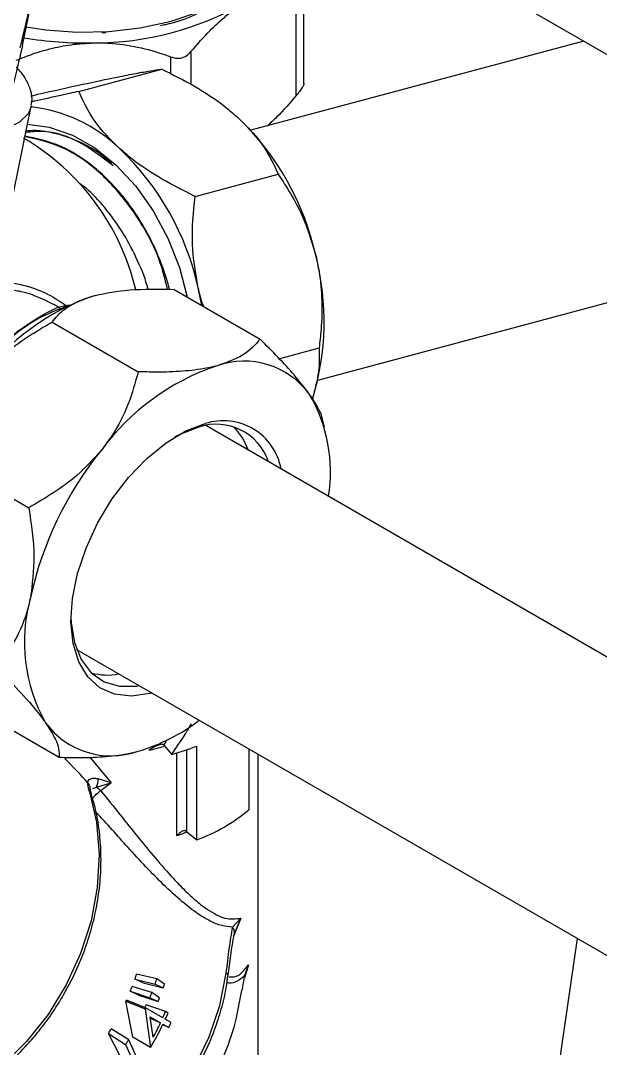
# Model space of a CAD drawing. Extents: x 75 to 2075, y 25 to 1460.
# Drawn here: x 1666.9 to 1717.3, y 854.8 to 944.3 of the extents above; entities that cross this region are included whole.
import ezdxf

# ---------------------------------------------------------------- set-up
doc = ezdxf.new("R2010")
doc.units = 0
doc.header["$LTSCALE"] = 5
doc.linetypes.add('SLD-KATı', pattern=[0])
doc.layers.get('0').update_dxf_attribs({"linetype": 'CONTINUOUS'})

msp = doc.modelspace()

# ---------------------------------------------------------------- linework, layer by layer
at = {"color": 7, "linetype": 'SLD-KATı'}
for p, q in [((1680.583, 962.831), (1739.029, 929.091)), ((1691.527, 938.742), (1691.527, 948.2)), ((1690.86, 937.734), (1690.86, 947.249)), ((1667.049, 942.074), (1667.833, 945.905)), ((1673.948, 943.208), (1674.292, 943.225)), ((1715.862, 942.465), (1686.905, 934.709)), ((1671.933, 938.092), (1679.164, 940.029)), ((1667.801, 937.688), (1668.389, 937.846)), ((1665.911, 927.54), (1667.806, 936.803)), ((1688.832, 935.527), (1689.28, 935.981)), ((1682.064, 928.949), (1689.294, 930.886)), ((1673.432, 920.362), (1673.432, 920.362)), ((1680.224, 920.863), (1687.71, 916.542)), ((1682.643, 919.467), (1682.332, 920.988)), ((1692.727, 912.975), (1721.866, 920.78)), ((1670.335, 919.215), (1669.879, 919.479)), ((1669.615, 918.021), (1677.101, 913.7)), ((1689.338, 914.832), (1692.846, 915.772)), ((1693.32, 908.881), (1693.112, 909.638)), ((1746.296, 872.477), (1682.992, 909.022)), ((1660.103, 906.188), (1667.589, 901.867)), ((1671.743, 889.536), (1735.047, 852.991)), ((1662.752, 884.482), (1670.238, 880.161)), ((1679.348, 881.227), (1679.352, 881.222)), ((1679.352, 881.222), (1680.033, 880.411)), ((1682.201, 872.969), (1682.201, 881.134)), ((1686.736, 880.88), (1686.736, 875.582)), ((1677.03, 880.662), (1677.03, 880.662)), ((1687.539, 849.534), (1687.539, 880.417)), ((1674.762, 877.95), (1673.614, 878.284)), ((1673.167, 877.437), (1673.472, 877.549)), ((1673.472, 877.549), (1674.762, 877.95)), ((1674.762, 877.95), (1673.852, 877.251)), ((1681.316, 873.721), (1681.323, 873.715)), ((1681.323, 873.715), (1682.201, 872.969)), ((1686.046, 866.159), (1685.326, 865.38)), ((1685.398, 864.606), (1686.046, 866.159)), ((1685.473, 864.859), (1685.515, 864.931)), ((1715.287, 864.398), (1710.106, 828.763)), ((1686.393, 861.181), (1686.693, 862.097)), ((1678.731, 860.872), (1676.965, 861.276)), ((1677.529, 860.535), (1676.825, 860.868)), ((1676.825, 860.868), (1678.575, 860.418)), ((1677.529, 860.535), (1679.281, 860.091)), ((1678.575, 860.418), (1679.281, 860.091)), ((1679.39, 860.408), (1678.731, 860.872)), ((1677.126, 859.471), (1676.419, 859.805)), ((1676.419, 859.805), (1678.123, 859.235)), ((1678.303, 859.683), (1676.58, 860.208)), ((1677.126, 859.471), (1678.833, 858.907)), ((1678.958, 859.222), (1678.303, 859.683)), ((1676.652, 855.816), (1676.047, 858.946)), ((1676.047, 858.946), (1677.709, 858.278)), ((1677.749, 858.367), (1676.083, 859.026)), ((1679.494, 858.028), (1677.804, 858.632)), ((1678.123, 859.235), (1678.833, 858.907)), ((1677.709, 858.278), (1678.189, 854.907)), ((1679.26, 857.495), (1677.749, 858.367)), ((1679.702, 857.908), (1679.494, 858.028)), ((1678.415, 855.796), (1678.154, 857.581)), ((1678.154, 857.581), (1679.058, 857.059)), ((1679.058, 857.059), (1678.176, 857.436)), ((1679.769, 856.648), (1679.235, 856.876)), ((1679.265, 856.939), (1679.769, 856.648)), ((1679.971, 857.084), (1679.467, 857.375)), ((1676.029, 853.209), (1674.527, 856.14)), ((1674.527, 856.14), (1676.018, 855.156)), ((1676.283, 855.585), (1674.766, 856.526)), ((1676.018, 855.156), (1677.405, 852.058)), ((1677.699, 852.461), (1676.283, 855.585)), ((1678.189, 854.907), (1676.652, 855.816))]:
    msp.add_line(p, q, dxfattribs=at)
at = {"color": 8, "linetype": 'SLD-KATı'}
for p, q in [((1679.961, 939.61), (1679.961, 941.093)), ((1681.7, 941.553), (1681.7, 938.696)), ((1679.592, 881.673), (1679.348, 881.227)), ((1672.896, 880.165), (1674.762, 877.95)), ((1680.469, 873.314), (1680.469, 880.537)), ((1681.316, 880.809), (1681.316, 873.721)), ((1686.046, 866.159), (1685.44, 864.658)), ((1686.693, 862.097), (1686.348, 860.95))]:
    msp.add_line(p, q, dxfattribs=at)
at = {"color": 7, "linetype": 'SLD-KATı', "flags": 128}
for points in [[(1688.021, 957.442), (1688.859, 956.244), (1689.513, 954.693), (1689.726, 953.101), (1689.495, 951.51), (1688.825, 949.96), (1687.732, 948.493), (1686.247, 947.146), (1684.406, 945.955), (1682.258, 944.949), (1679.858, 944.155), (1677.268, 943.593), (1674.557, 943.279), (1671.792, 943.219), (1669.048, 943.417), (1667.375, 943.668)], [(1688.396, 935.108), (1688.505, 935.209), (1688.832, 935.527)], [(1667.487, 935.244), (1669.373, 934.981), (1671.387, 934.284), (1673.346, 933.174), (1675.202, 931.68), (1676.905, 929.841), (1678.412, 927.705), (1679.684, 925.326), (1680.688, 922.767), (1681.375, 920.199)], [(1678.29, 885.756), (1678.132, 885.712), (1676.526, 885.471), (1675.056, 885.637), (1673.773, 886.206), (1672.72, 887.158), (1671.933, 888.46), (1671.439, 890.069), (1671.255, 891.929), (1671.386, 893.976), (1671.83, 896.143), (1672.569, 898.353), (1673.58, 900.533), (1674.828, 902.608), (1676.27, 904.508), (1677.857, 906.167), (1679.536, 907.529), (1681.248, 908.548), (1682.936, 909.189)], [(1682.38, 908.885), (1680.723, 908.251), (1680.309, 908.035)], [(1671.256, 892.353), (1671.276, 891.888), (1671.555, 890.135), (1672.142, 888.656), (1673.016, 887.504), (1674.147, 886.721), (1675.492, 886.335), (1677.003, 886.359), (1677.192, 886.39)]]:
    msp.add_lwpolyline(points, dxfattribs=at)
at = {"color": 8, "linetype": 'SLD-KATı', "flags": 128}
for points in [[(1667.815, 936.847), (1667.532, 936.149), (1666.785, 935.409), (1665.628, 934.823), (1664.11, 934.416), (1662.3, 934.207), (1660.275, 934.205), (1658.125, 934.409), (1655.942, 934.811), (1653.823, 935.393), (1651.861, 936.13), (1650.14, 936.989), (1648.737, 937.933), (1647.712, 938.921), (1647.11, 939.91), (1646.958, 940.855), (1646.983, 941.041)], [(1672.878, 877.158), (1673.481, 874.502), (1673.705, 871.708), (1673.546, 868.834), (1673.007, 865.943), (1672.1, 863.096), (1670.844, 860.355), (1669.266, 857.778), (1667.4, 855.422), (1665.286, 853.336), (1662.97, 851.565), (1660.501, 850.147), (1657.932, 849.113), (1655.318, 848.484), (1654.564, 848.381)], [(1681.284, 873.629), (1681.18, 873.586), (1680.469, 873.314)], [(1666.897, 842.44), (1669.233, 842.873), (1671.738, 843.735), (1674.161, 844.987), (1676.449, 846.601), (1678.549, 848.539), (1680.414, 850.758), (1682, 853.208), (1683.273, 855.832), (1684.203, 858.572), (1684.769, 861.364)]]:
    msp.add_lwpolyline(points, dxfattribs=at)
at = {"color": 7, "linetype": 'SLD-KATı'}
for centre, radius, start, end in [((1673.267, 968.568), 26.253, 269.92933, 299.71475), ((1672.515, 974.005), 31.698, 260.32649, 271.30051), ((1666.231, 923.469), 13.373, 46.17445, 83.22954), ((1669.391, 918.648), 23.737, 12.36804, 46.4807), ((1656.619, 916.041), 20.832, 13.32615, 59.71695), ((1659.146, 915.904), 23.737, 12.36804, 46.4807), ((1670.188, 918.078), 23.093, 343.2118, 14.17377), ((1679.969, 900.714), 20.712, 108.61017, 143.5975), ((1690.575, 894.591), 20.712, 108.61017, 143.5975), ((1686.314, 907.547), 7.075, 36.29248, 109.38686), ((1680.464, 905.007), 13.368, 350.77526, 30.21388), ((1683.898, 904.335), 4.797, 18.74158, 108.45104), ((1684.511, 904.327), 5.111, 10.31361, 107.94713), ((1681.533, 905.094), 5.447, 19.32664, 43.88785), ((1697.996, 887.398), 30.984, 141.03425, 167.6595), ((1681.427, 890.185), 14.226, 164.35861, 209.55738), ((1674.418, 892.733), 5.417, 255.06073, 280.70585), ((1674.754, 887.355), 7.075, 216.29248, 289.38686), ((1672.508, 896.297), 16.278, 286.39489, 307.46828), ((1673.968, 902.197), 22.615, 285.55639, 291.34963), ((1672.171, 878.182), 1.447, 334.02998, 4.03544), ((1676.509, 888.088), 16.156, 290.63143, 309.27582), ((1655.05, 868.577), 23.099, 340.50693, 341.57618), ((1654.341, 868.996), 25.707, 340.50693, 341.57618), ((1655.023, 868.602), 25.708, 340.66534, 341.41168), ((1654.789, 868.673), 23.378, 337.70812, 338.7719), ((1654.051, 869.104), 26.017, 337.70812, 338.7719), ((1654.607, 868.75), 23.575, 335.42519, 335.63856), ((1656.178, 867.851), 23.509, 336.26188, 336.91134), ((1654.733, 868.71), 26.017, 337.86528, 338.61173), ((1653.849, 869.19), 26.237, 335.42519, 335.63856), ((1655.407, 868.296), 26.184, 335.6382, 336.91109), ((1655.615, 868.176), 26.184, 335.6382, 336.91109), ((1655.431, 868.263), 26.387, 329.59165, 334.58796), ((1655.246, 868.371), 26.362, 331.50972, 334.58923), ((1665.871, 862.243), 20.345, 309.14131, 346.51139), ((1656.046, 867.918), 26.263, 334.59024, 335.63835), ((1654.473, 868.815), 23.724, 327.70522, 328.80053), ((1653.7, 869.262), 26.402, 327.70522, 328.80053)]:
    msp.add_arc(centre, radius, start, end, dxfattribs=at)
at = {"color": 8, "linetype": 'SLD-KATı'}
for centre, radius, start, end in [((1673.235, 901.931), 21.697, 282.76649, 286.32746), ((1672.056, 877.364), 0.89, 2.99787, 42.73654), ((1672.745, 876.881), 0.307, 356.76472, 64.37147), ((1684.674, 864.914), 0.801, 354.9365, 35.54449), ((1684.695, 861.132), 0.243, 7.1121, 72.48046)]:
    msp.add_arc(centre, radius, start, end, dxfattribs=at)
at = {"color": 7, "linetype": 'SLD-KATı'}
for points, knots in [([(1679.05, 943.837), (1679.202, 943.864), (1680.976, 944.179), (1682.941, 945.166), (1685.041, 946.442), (1686.696, 947.753), (1688.181, 949.639), (1688.964, 951.497), (1688.844, 952.531), (1688.817, 952.767)], [0, 0, 0, 0, 0.024939, 0.291294, 0.384902, 0.500552, 0.723789, 0.936959, 1, 1, 1, 1]), ([(1666.855, 941.896), (1667.06, 942.77), (1667.476, 944.549), (1667.713, 945.448), (1667.833, 945.905)], [0, 0, 0, 0, 0.491212, 1, 1, 1, 1]), ([(1681.7, 941.553), (1682.256, 942.193), (1683.096, 943.161), (1684.286, 944.277), (1685.252, 945.086), (1685.923, 945.531), (1686.28, 945.768)], [0, 0, 0, 0, 0.382246, 0.577663, 0.77475, 1, 1, 1, 1]), ([(1667.049, 942.074), (1666.865, 941.303), (1666.495, 939.753), (1666.213, 938.629), (1666.071, 938.065)], [0, 0, 0, 0, 0.497922, 1, 1, 1, 1]), ([(1666.508, 940.805), (1666.982, 940.992), (1667.933, 941.368), (1669.53, 941.836), (1671.3, 942.206), (1672.586, 942.279), (1673.235, 942.315)], [0, 0, 0, 0, 0.223518, 0.448621, 0.721723, 1, 1, 1, 1]), ([(1673.235, 942.315), (1673.68, 942.314), (1674.969, 942.309), (1677.097, 941.994), (1678.868, 941.493), (1679.807, 941.149), (1679.961, 941.093)], [0, 0, 0, 0, 0.191127, 0.553705, 0.926736, 1, 1, 1, 1]), ([(1679.961, 941.093), (1680.137, 941.043), (1680.491, 940.942), (1681.025, 941.031), (1681.432, 941.262), (1681.624, 941.47), (1681.7, 941.553)], [0, 0, 0, 0, 0.280694, 0.562832, 0.82575, 1, 1, 1, 1]), ([(1667.784, 936.881), (1667.811, 936.975), (1667.937, 937.405), (1667.788, 938.226), (1667.325, 939.216), (1666.88, 939.862), (1666.519, 940.164), (1666.508, 940.173)], [0, 0, 0, 0, 0.081759, 0.373501, 0.667465, 0.990346, 1, 1, 1, 1]), ([(1675.284, 939.341), (1675.583, 939.401), (1676.452, 939.576), (1677.626, 939.794), (1678.568, 939.949), (1678.996, 940.007), (1679.164, 940.029)], [0, 0, 0, 0, 0.163832, 0.47463, 0.794388, 1, 1, 1, 1]), ([(1679.164, 940.029), (1680.122, 939.548), (1682.07, 938.571), (1684.27, 937.12), (1685.381, 936.167), (1685.736, 935.861)], [0, 0, 0, 0, 0.396747, 0.806752, 1, 1, 1, 1]), ([(1668.389, 937.846), (1669.728, 938.146), (1672.266, 938.715), (1674.315, 939.14), (1675.284, 939.341)], [0, 0, 0, 0, 0.527508, 1, 1, 1, 1]), ([(1691.526, 938.769), (1691.522, 938.727), (1691.515, 938.642), (1691.345, 938.358), (1691.108, 938.036), (1690.93, 937.82), (1690.86, 937.734)], [0, 0, 0, 0, 0.280694, 0.562832, 0.82575, 1, 1, 1, 1]), ([(1671.933, 938.092), (1671.415, 937.976), (1670.112, 937.684), (1668.682, 937.366), (1667.877, 937.195), (1667.755, 937.169)], [0, 0, 0, 0, 0.3589821, 0.9026535, 1, 1, 1, 1]), ([(1675.491, 933.117), (1674.861, 933.742), (1673.208, 935.381), (1672.421, 937.056), (1671.933, 938.092)], [0, 0, 0, 0, 0.381419, 1, 1, 1, 1]), ([(1690.86, 937.734), (1690.305, 937.09), (1689.49, 936.145), (1688.624, 935.349), (1688.348, 935.095)], [0, 0, 0, 0, 0.680802, 1, 1, 1, 1]), ([(1685.736, 935.861), (1686.367, 935.236), (1688.019, 933.597), (1688.807, 931.922), (1689.294, 930.886)], [0, 0, 0, 0, 0.3814192, 1, 1, 1, 1]), ([(1674.782, 931.83), (1674.505, 932.08), (1673.439, 933.041), (1671.872, 933.792), (1670.435, 934.29), (1669.645, 934.487), (1668.95, 934.61), (1668.147, 934.712), (1667.592, 934.663), (1667.302, 934.637)], [0, 0, 0, 0, 0.121512, 0.468557, 0.612028, 0.686457, 0.777092, 0.883931, 1, 1, 1, 1]), ([(1674.941, 931.61), (1674.068, 932.29), (1672.102, 933.82), (1669.407, 934.751), (1667.797, 934.566), (1667.338, 934.513)], [0, 0, 0, 0, 0.363397, 0.818468, 1, 1, 1, 1]), ([(1679.657, 920.856), (1679.471, 921.63), (1678.914, 923.943), (1676.992, 927.447), (1674.147, 930.888), (1670.782, 933.341), (1668.431, 933.893), (1667.267, 934.167)], [0, 0, 0, 0, 0.111751, 0.334011, 0.558701, 0.781477, 1, 1, 1, 1]), ([(1679.854, 920.828), (1679.79, 921.064), (1679.336, 922.746), (1678.083, 925.713), (1675.752, 929.219), (1673.017, 931.848), (1670.134, 933.6), (1668.202, 934), (1667.272, 934.192)], [0, 0, 0, 0, 0.034236, 0.243374, 0.445135, 0.639515, 0.826509, 1, 1, 1, 1]), ([(1682.064, 928.949), (1681.106, 929.43), (1679.157, 930.408), (1676.958, 931.858), (1675.847, 932.811), (1675.491, 933.117)], [0, 0, 0, 0, 0.396747, 0.806752, 1, 1, 1, 1]), ([(1677.98, 920.836), (1677.957, 920.929), (1677.711, 921.911), (1676.958, 923.651), (1675.729, 925.989), (1674.244, 927.993), (1672.969, 929.389), (1672.176, 929.96), (1671.976, 930.104)], [0, 0, 0, 0, 0.024249, 0.256215, 0.478517, 0.707458, 0.926321, 1, 1, 1, 1]), ([(1689.294, 930.886), (1690.031, 929.745), (1691.428, 927.581), (1692.209, 924.967), (1692.577, 923.733)], [0, 0, 0, 0, 0.527508, 1, 1, 1, 1]), ([(1682.332, 920.988), (1682.111, 922.263), (1681.643, 924.96), (1681.919, 927.571), (1682.064, 928.949)], [0, 0, 0, 0, 0.472492, 1, 1, 1, 1]), ([(1692.577, 923.733), (1692.67, 923.297), (1692.938, 922.034), (1693.122, 919.881), (1693.07, 917.655), (1692.909, 916.302), (1692.846, 915.772)], [0, 0, 0, 0, 0.1638321, 0.4746302, 0.7943879, 1, 1, 1, 1]), ([(1669.615, 918.021), (1669.771, 918.218), (1670.163, 918.711), (1671.06, 919.427), (1672.196, 919.999), (1673.064, 920.256), (1673.359, 920.343)], [0, 0, 0, 0, 0.205614, 0.517012, 0.836167, 1, 1, 1, 1]), ([(1673.359, 920.343), (1674.316, 920.535), (1676.342, 920.941), (1678.884, 920.89), (1680.224, 920.863)], [0, 0, 0, 0, 0.472492, 1, 1, 1, 1]), ([(1682.813, 919.369), (1682.768, 919.48), (1682.561, 919.998), (1682.433, 920.552), (1682.332, 920.988)], [0, 0, 0, 0, 0.21348, 1, 1, 1, 1]), ([(1656.858, 898.363), (1656.834, 898.883), (1656.748, 900.787), (1657.738, 904.592), (1659.725, 909.249), (1662.387, 913.221), (1665.291, 916.301), (1668.123, 918.312), (1670.159, 919.438), (1671.073, 919.505), (1671.124, 919.509)], [0, 0, 0, 0, 0.06437, 0.235565, 0.40482, 0.576068, 0.713766, 0.853396, 0.991913, 1, 1, 1, 1]), ([(1656.918, 898.697), (1656.902, 899.096), (1656.832, 900.882), (1657.811, 904.559), (1659.787, 909.207), (1662.455, 913.194), (1665.348, 916.231), (1668.215, 918.394), (1670.093, 919.102), (1671.026, 919.454)], [0, 0, 0, 0, 0.05045, 0.225812, 0.399186, 0.574601, 0.715649, 0.858677, 1, 1, 1, 1]), ([(1669.873, 919.469), (1669.835, 919.497), (1669.743, 919.565), (1669.641, 919.603), (1669.58, 919.626)], [0, 0, 0, 0, 0.405797, 1, 1, 1, 1]), ([(1663.298, 913.006), (1663.985, 913.769), (1665.786, 915.772), (1668.152, 917.162), (1669.615, 918.021)], [0, 0, 0, 0, 0.381419, 1, 1, 1, 1]), ([(1687.71, 916.542), (1687.282, 916.041), (1686.472, 915.093), (1684.77, 914.5), (1683.966, 914.22)], [0, 0, 0, 0, 0.527508, 1, 1, 1, 1]), ([(1692.016, 911.734), (1691.599, 912.286), (1690.504, 913.733), (1688.778, 915.469), (1687.71, 916.542)], [0, 0, 0, 0, 0.381419, 1, 1, 1, 1]), ([(1692.846, 915.772), (1692.865, 915.102), (1692.905, 913.76), (1692.48, 912.154), (1692.267, 911.349)], [0, 0, 0, 0, 0.4988962, 1, 1, 1, 1]), ([(1683.966, 914.22), (1683.652, 914.144), (1682.742, 913.924), (1680.975, 913.715), (1678.954, 913.648), (1677.622, 913.685), (1677.101, 913.7)], [0, 0, 0, 0, 0.163832, 0.47463, 0.794388, 1, 1, 1, 1]), ([(1677.101, 913.7), (1676.849, 912.768), (1676.336, 910.873), (1675.173, 908.564), (1674.213, 907.291), (1673.905, 906.883)], [0, 0, 0, 0, 0.396747, 0.806752, 1, 1, 1, 1]), ([(1693.107, 909.637), (1693.107, 909.646), (1693.074, 909.976), (1692.713, 910.687), (1692.185, 911.48), (1692.016, 911.734)], [0, 0, 0, 0, 0.018642, 0.685629, 1, 1, 1, 1]), ([(1673.905, 906.883), (1673.218, 906.119), (1671.418, 904.117), (1669.052, 902.727), (1667.589, 901.867)], [0, 0, 0, 0, 0.381419, 1, 1, 1, 1]), ([(1667.589, 901.867), (1667.808, 900.446), (1668.225, 897.752), (1667.887, 895.218), (1667.728, 894.02)], [0, 0, 0, 0, 0.527508, 1, 1, 1, 1]), ([(1667.728, 894.02), (1667.637, 893.627), (1667.372, 892.489), (1666.67, 890.766), (1665.718, 889.177), (1665.019, 888.313), (1664.746, 887.975)], [0, 0, 0, 0, 0.163832, 0.47463, 0.794388, 1, 1, 1, 1]), ([(1664.746, 887.975), (1665.427, 887.293), (1666.812, 885.906), (1668.23, 884.289), (1668.853, 883.439), (1669.052, 883.167)], [0, 0, 0, 0, 0.396747, 0.806752, 1, 1, 1, 1]), ([(1669.052, 883.167), (1669.37, 882.673), (1670.204, 881.376), (1670.225, 880.625), (1670.238, 880.161)], [0, 0, 0, 0, 0.381419, 1, 1, 1, 1]), ([(1680.033, 880.411), (1680.432, 881.001), (1681.02, 881.874), (1681.57, 882.785), (1681.748, 883.079)], [0, 0, 0, 0, 0.6769789, 1, 1, 1, 1]), ([(1679.348, 881.227), (1679.334, 881.24), (1679.303, 881.266), (1679.205, 881.292), (1679, 881.276), (1678.577, 881.124), (1678.248, 880.912), (1678.029, 880.771)], [0, 0, 0, 0, 0.054248, 0.112644, 0.251086, 0.500847, 1, 1, 1, 1]), ([(1670.238, 880.161), (1670.759, 880.146), (1672.07, 880.109), (1674.092, 880.175), (1675.863, 880.381), (1676.789, 880.605), (1677.103, 880.681)], [0, 0, 0, 0, 0.205614, 0.517012, 0.836167, 1, 1, 1, 1]), ([(1673.614, 878.284), (1673.487, 878.302), (1673.249, 878.337), (1672.951, 878.276), (1672.748, 878.151), (1672.722, 878.027), (1672.709, 877.968)], [0, 0, 0, 0, 0.298921, 0.557944, 0.787718, 1, 1, 1, 1]), ([(1672.878, 877.158), (1672.835, 877.31), (1672.748, 877.615), (1672.722, 877.85), (1672.709, 877.968)], [0, 0, 0, 0, 0.5016009, 1, 1, 1, 1]), ([(1673.041, 876.971), (1673.014, 877.067), (1672.961, 877.251), (1672.95, 877.357), (1672.945, 877.408)], [0, 0, 0, 0, 0.518886, 1, 1, 1, 1]), ([(1670.625, 859.488), (1671.083, 860.343), (1671.729, 861.547), (1672.474, 863.414), (1673.014, 865.042), (1673.489, 867.012), (1673.799, 869.092), (1673.913, 871.262), (1673.792, 873.459), (1673.503, 875.383), (1673.15, 876.514), (1673.012, 876.956)], [0, 0, 0, 0, 0.15431, 0.217274, 0.321535, 0.429625, 0.545385, 0.666017, 0.790477, 0.918022, 1, 1, 1, 1]), ([(1673.852, 877.251), (1674.407, 876.56), (1675.514, 875.179), (1677.089, 873.211), (1678.627, 871.343), (1679.979, 869.795), (1681.158, 868.568), (1682.159, 867.644), (1683.082, 866.93), (1683.915, 866.443), (1684.925, 866.022), (1685.594, 866.104), (1686.046, 866.159)], [0, 0, 0, 0, 0.125159, 0.250038, 0.374943, 0.500112, 0.585656, 0.668258, 0.748625, 0.813892, 0.874544, 1, 1, 1, 1]), ([(1681.316, 873.721), (1681.29, 873.737), (1681.236, 873.771), (1681.129, 873.78), (1681.007, 873.756), (1680.843, 873.681), (1680.652, 873.537), (1680.53, 873.388), (1680.469, 873.314)], [0, 0, 0, 0, 0.108986, 0.226463, 0.356101, 0.500641, 0.750369, 1, 1, 1, 1]), ([(1684.769, 861.364), (1684.855, 862.1), (1685.028, 863.575), (1685.226, 864.777), (1685.326, 865.38)], [0, 0, 0, 0, 0.49872, 1, 1, 1, 1]), ([(1684.938, 861.17), (1685.007, 861.762), (1685.161, 863.065), (1685.352, 864.162), (1685.457, 864.76)], [0, 0, 0, 0, 0.4544369, 1, 1, 1, 1]), ([(1682.075, 852.876), (1682.518, 853.704), (1683.142, 854.871), (1683.856, 856.683), (1684.363, 858.263), (1684.751, 859.844), (1684.87, 860.821), (1684.912, 861.166)], [0, 0, 0, 0, 0.315655, 0.444548, 0.657936, 0.879146, 1, 1, 1, 1]), ([(1685.655, 857.497), (1685.82, 858.303), (1686.085, 859.6), (1686.309, 860.747), (1686.393, 861.181)], [0, 0, 0, 0, 0.6216229, 1, 1, 1, 1]), ([(1654.783, 848.355), (1654.931, 848.364), (1655.853, 848.419), (1657.558, 848.842), (1659.84, 849.625), (1662.03, 850.723), (1664.067, 852.052), (1665.88, 853.54), (1667.336, 854.991), (1668.534, 856.392), (1669.613, 857.826), (1670.272, 858.908), (1670.625, 859.488)], [0, 0, 0, 0, 0.024178, 0.150323, 0.275732, 0.399848, 0.521544, 0.637931, 0.743314, 0.819018, 0.903129, 1, 1, 1, 1])]:
    msp.add_open_spline(points, degree=3, knots=knots, dxfattribs=at)
at = {"color": 8, "linetype": 'SLD-KATı'}
for points, knots in [([(1655.783, 895.594), (1655.593, 895.594), (1655.099, 895.593), (1654.632, 895.859), (1654.363, 896.504), (1654.326, 897.571), (1654.501, 899.287), (1654.966, 901.981), (1655.734, 905.668), (1656.675, 909.646), (1657.831, 913.764), (1659.264, 917.486), (1661.133, 920.149), (1663.468, 921.463), (1665.64, 921.563), (1667.673, 921.126), (1669.336, 920.5), (1670.461, 919.725), (1670.938, 919.396)], [0, 0, 0, 0, 0.034026, 0.088118, 0.143704, 0.197135, 0.252502, 0.329052, 0.405506, 0.478709, 0.559758, 0.65793, 0.743883, 0.810844, 0.877951, 0.908441, 0.961168, 1, 1, 1, 1]), ([(1669.58, 919.626), (1668.945, 919.94), (1667.927, 920.442), (1666.027, 920.89), (1663.99, 920.854), (1661.878, 919.566), (1660.317, 916.934), (1659.187, 913.278), (1658.262, 909.236), (1657.457, 905.333), (1656.721, 901.73), (1656.191, 899.139), (1655.886, 897.467), (1655.792, 896.458), (1655.841, 895.872), (1656.079, 895.749), (1656.171, 895.701)], [0, 0, 0, 0, 0.054515, 0.087377, 0.158768, 0.230032, 0.323477, 0.432574, 0.523677, 0.606353, 0.692838, 0.77935, 0.839333, 0.901659, 0.961605, 1, 1, 1, 1]), ([(1672.709, 877.968), (1672.124, 878.597), (1671.458, 879.313), (1670.735, 880.062), (1670.648, 880.153)], [0, 0, 0, 0, 0.87944, 1, 1, 1, 1]), ([(1685.326, 865.38), (1685.013, 865.407), (1684.384, 865.462), (1683.375, 865.881), (1682.218, 866.566), (1680.864, 867.616), (1678.836, 869.493), (1676.414, 872.08), (1674.37, 874.369), (1673.433, 875.419)], [0, 0, 0, 0, 0.086189, 0.173042, 0.261437, 0.384152, 0.520099, 0.780041, 1, 1, 1, 1]), ([(1684.992, 861.064), (1685.155, 861.048), (1685.821, 860.982), (1686.318, 861.617), (1686.693, 862.097)], [0, 0, 0, 0, 0.2442817, 1, 1, 1, 1]), ([(1686.393, 861.181), (1686.017, 860.867), (1685.532, 860.462), (1684.955, 860.523), (1684.827, 860.537)], [0, 0, 0, 0, 0.776605, 1, 1, 1, 1])]:
    msp.add_open_spline(points, degree=3, knots=knots, dxfattribs=at)
at = {"color": 7, "linetype": 'SLD-KATı'}
for points in [[(1673.472, 877.549), (1673.529, 877.516), (1673.644, 877.451), (1673.783, 877.318), (1673.852, 877.251)], [(1673.154, 876.587), (1673.251, 876.714), (1673.445, 876.968), (1673.717, 877.157), (1673.852, 877.251)]]:
    msp.add_open_spline(points, degree=3, dxfattribs=at)

doc.saveas('drawing.dxf')
